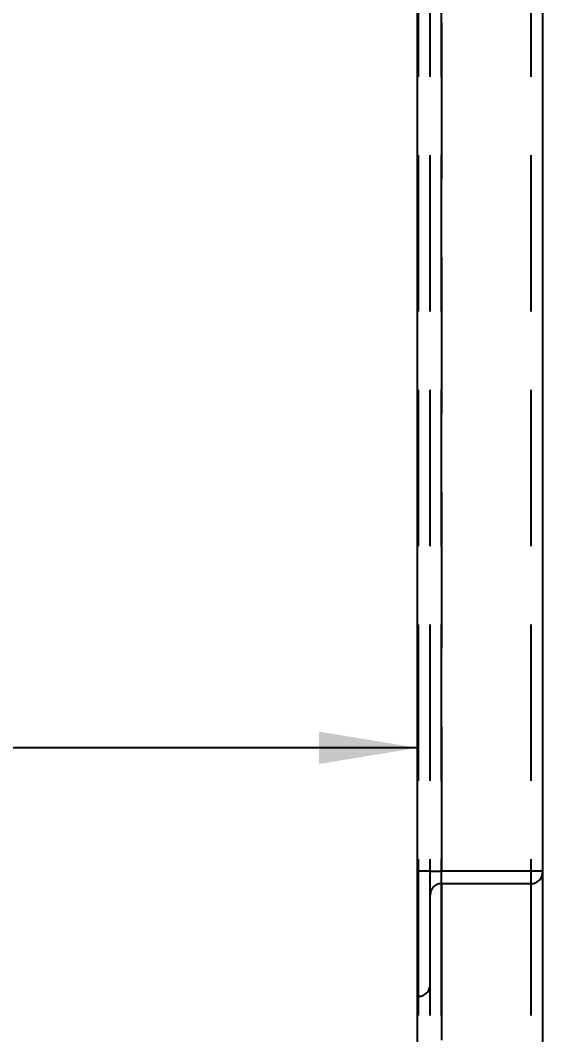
# Model space of a CAD drawing. Header units: metres. Extents: x 0 to 21025, y 0 to 14850.
# Drawn here: x 1859 to 2125, y 12285 to 12799 of the extents above; entities that cross this region are included whole.
import ezdxf

# ---------------------------------------------------------------- set-up
doc = ezdxf.new("R2010")
doc.units = ezdxf.units.M
doc.header["$LTSCALE"] = 25
doc.linetypes.add('HIDDEN2', pattern=[4.7625, 3.175, -1.5875])
for name, color, linetype in [('18_COTAS', 7, 'Continuous'), ('SDM', 7, 'Continuous'), ('SL4', 4, 'Continuous'), ('ST1', 7, 'HIDDEN2')]:
    doc.layers.add(name, color=color, linetype=linetype)
doc.styles.add('ROMANS', font='ROMANS.SHX')
doc.dimstyles.new('25___1-25', dxfattribs={"dimscale": 25, "dimtxt": 2.5, "dimasz": 2, "dimexe": 1.5, "dimexo": 1, "dimgap": 0.5, "dimtad": 1, "dimzin": 12, "dimtxsty": 'ROMANS', "dimcen": 0, "dimclrd": 256, "dimclre": 256, "dimclrt": 3, "dimazin": 3, "dimtfac": 1, "dimtmove": 0, "dimatfit": 0, "dimfxl": 1, "dimlwd": -1, "dimlwe": -1, "dimarcsym": 0})

# ---------------------------------------------------------------- blocks, each defined once
blk = doc.blocks.new('*D16')
at = {"layer": '18_COTAS', "transparency": 16777216}
for p, q in [((2058.56, 13184.68), (788.1, 13184.68)), ((825.6, 11742.68), (825.6, 13134.68)), ((1392.68, 11692.68), (788.1, 11692.68))]:
    blk.add_line(p, q, dxfattribs=at)
for points in [[(817.27, 13134.68), (833.93, 13134.68), (825.6, 13184.68)], [(817.27, 11742.68), (833.93, 11742.68), (825.6, 11692.68)]]:
    blk.add_solid(points, dxfattribs=at)
at = {"layer": 'Defpoints', "color": 0, "transparency": 16777216}
for p in [(825.6, 13184.68), (2083.56, 13184.68), (1417.68, 11692.68)]:
    blk.add_point(p, dxfattribs=at)
at = {"layer": '18_COTAS', "color": 3, "transparency": 16777216, "insert": (781.85, 12438.68), "char_height": 62.5, "attachment_point": 5, "rotation": 90, "style": 'ROMANS'}
blk.add_mtext('1492', dxfattribs=at)

msp = doc.modelspace()

# ---------------------------------------------------------------- linework, layer by layer
at = {"layer": 'SL4'}
for p, q in [((2061.052, 11706.981), (2061.052, 13042.681)), ((2124.552, 11706.981), (2124.552, 13042.681))]:
    msp.add_line(p, q, dxfattribs=at)
at = {"layer": 'ST1'}
for p, q in [((2073.252, 11699.031), (2073.252, 13036.331)), ((2073.252, 13036.331), (2073.252, 12367.681)), ((2118.702, 11699.031), (2118.702, 13036.331)), ((2067.402, 11699.031), (2067.402, 13030.481)), ((2061.552, 11699.031), (2061.552, 12979.181)), ((2067.402, 12367.681), (2061.052, 12367.681)), ((2067.402, 12355.481), (2067.402, 12367.681)), ((2067.402, 12367.681), (2073.252, 12367.681)), ((2073.252, 12361.331), (2073.252, 12367.681)), ((2124.552, 12367.681), (2073.252, 12367.681)), ((2073.252, 12361.331), (2118.702, 12361.331)), ((2073.252, 12361.331), (2073.252, 11699.031)), ((2061.052, 12304.181), (2061.552, 12304.181))]:
    msp.add_line(p, q, dxfattribs=at)
for centre, start, end in [((2118.702, 12367.181), 270, 0), ((2073.252, 12355.481), 90, 180), ((2061.552, 12310.031), 270, 0)]:
    msp.add_arc(centre, 5.85, start, end, dxfattribs=at)

# ---------------------------------------------------------------- dimensions: what is measured, and where the dimension line sits
at = {"layer": '18_COTAS'}
dim = msp.add_linear_dim(base=(825.6, 13184.681), p1=(1417.675, 11692.681), p2=(2083.564, 13184.681), angle=90, dimstyle='25___1-25', dxfattribs=at)
dim.commit()
dim.dimension.update_dxf_attribs({"geometry": '*D16', "text_midpoint": (781.85, 12438.681)})

# ---------------------------------------------------------------- leaders
at = {"layer": 'SDM'}
msp.add_leader([(2061.052, 12430.224), (1763.98, 12430.224)], dimstyle='25___1-25', override={"dimgap": 0.5, "dimtad": 0}, dxfattribs=at)

doc.saveas('drawing.dxf')
